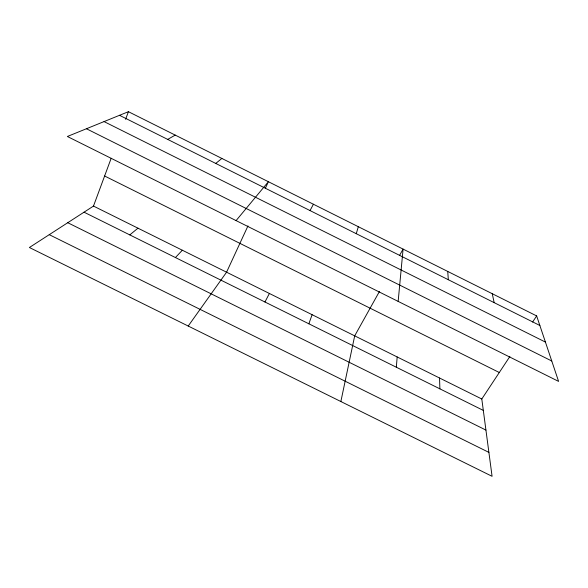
<?xml version="1.0" encoding="UTF-8"?>
<svg xmlns="http://www.w3.org/2000/svg" width="588" height="588" viewBox="0 0 588 588"><rect width="100%" height="100%" fill="white"/><g stroke="black" fill="none" stroke-linecap="round" stroke-linejoin="round"><path stroke-width="0.88" d="M396.327 367.221L397.179 356.96M398.157 301.409L403.089 249.099L399.517 255.501M340.864 401.538L354.696 335.851L379.451 291.464M356.269 233.693L358.312 226.696M308.862 323.797L312.103 314.69M509.87 356.49L481.8 399.002L492.075 476.309L29.4 247.504L93.485 206.079L111.176 158.275M125.597 119.327L128.419 111.691L536.653 315.918L558.6 381.391L67.37 136.489L128.419 111.691M247.967 225.91L226.571 272.2L188.211 326.046M265.386 188.219L268.393 181.714L236.089 220.603M264.953 301.997L269.392 293.478M310.038 210.577L313.419 204.234M532.603 322.048L536.653 315.918M175.422 257.551L182.331 250.223M129.801 234.899L137.967 228.181M215.759 163.435L221.874 158.437M167.705 139.407L175.217 135.1M67.752 222.72L485.931 430.085M49.26 234.671L488.9 452.392M104.62 176.003L499.293 372.513M93.485 206.079L481.8 399.002M84.047 212.187L483.321 410.409M119.511 115.307L539.865 325.495M104.054 121.584L545.429 342.091M86.429 128.75L551.764 360.995M492.259 293.706L494.163 302.644M447.733 271.428L448.335 279.726M439.545 378.003L439.883 388.844"/></g></svg>
